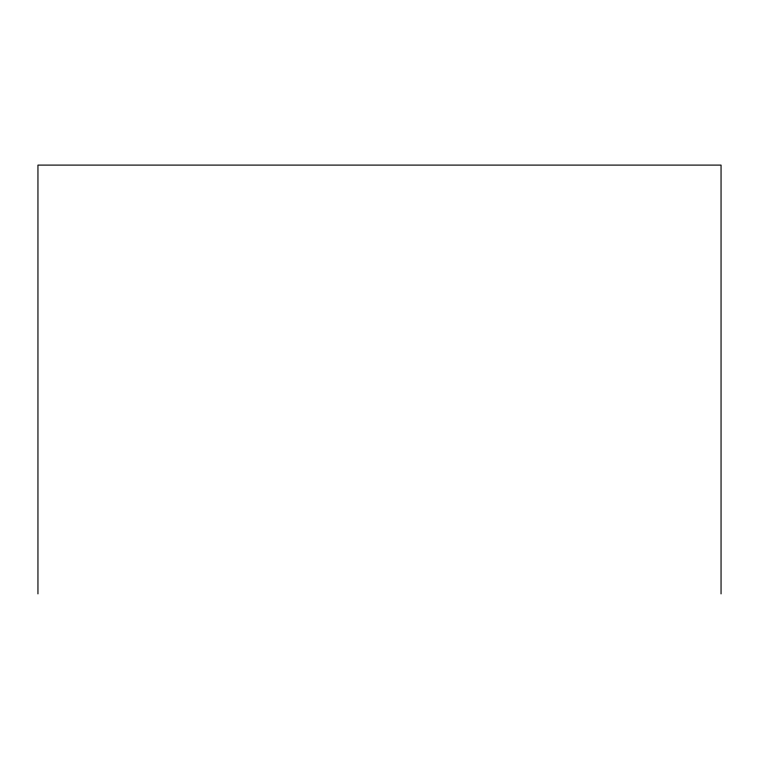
<?xml version="1.0" encoding="UTF-8"?>
<svg xmlns="http://www.w3.org/2000/svg" width="759" height="759" viewBox="0 0 759 759"><rect width="100%" height="100%" fill="white"/><g stroke="black" fill="none" stroke-linecap="round" stroke-linejoin="round"><path stroke-width="1.14" d="M721.05 593.899L721.05 165.101L37.95 165.101L37.95 593.899"/></g></svg>
